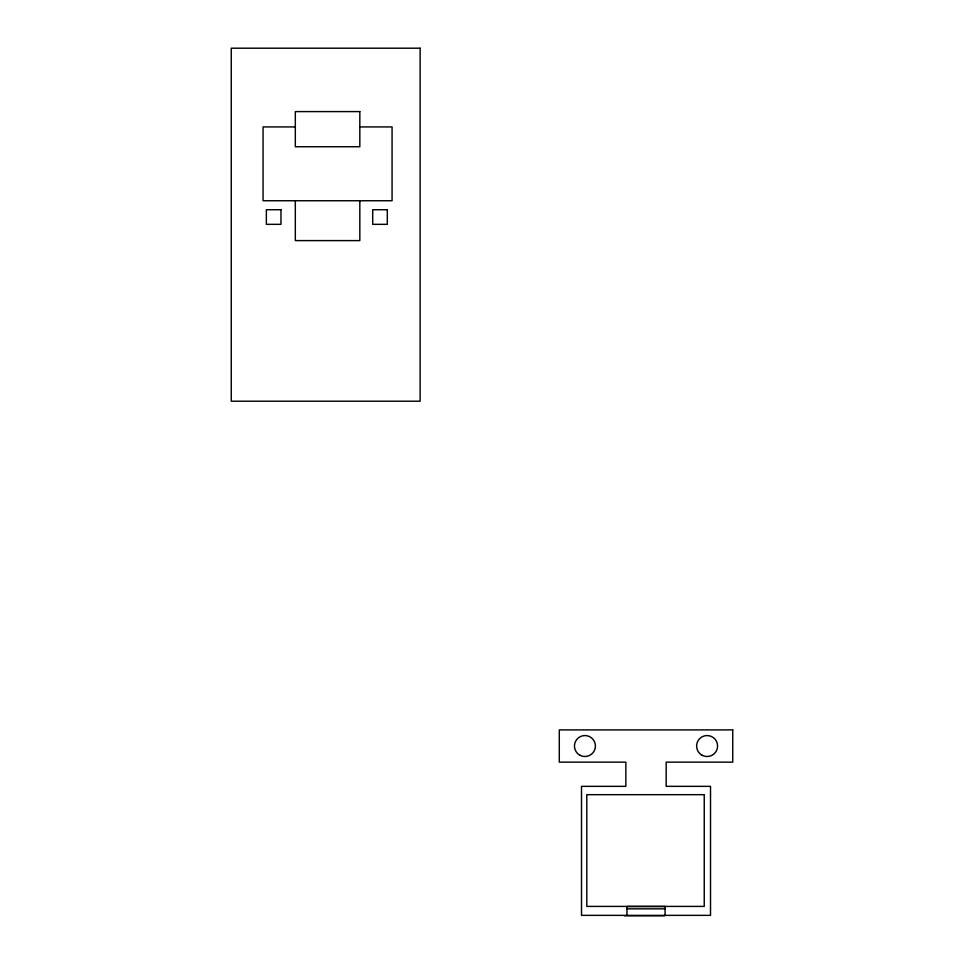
<?xml version="1.0" encoding="UTF-8"?>
<svg xmlns="http://www.w3.org/2000/svg" width="964" height="964" viewBox="0 0 964 964"><rect width="100%" height="100%" fill="white"/><g stroke="black" fill="none" stroke-linecap="round" stroke-linejoin="round"><path stroke-width="1.45" d="M295.321 126.923L263.064 126.923L263.064 200.741L392.071 200.741L392.071 126.923L359.825 126.923M626.962 908.847L665.064 908.847M624.503 915.8L664.497 915.8M665.064 915.366L665.064 906.497L626.962 906.497L626.962 915.366M359.825 200.741L359.825 240.602L295.321 240.602L295.321 200.741M420.123 48.2L231.264 48.2L231.264 401.217L420.123 401.217L420.123 48.2M359.825 111.595L295.321 111.595L295.321 146.733L359.825 146.733L359.825 111.595M280.97 209.73L266.365 209.73L266.365 224.335L280.97 224.335L280.97 209.73M387.311 209.73L372.707 209.73L372.707 224.335L387.311 224.335L387.311 209.73M732.736 729.905L559.289 729.905L559.289 762.163L625.853 762.163L625.853 786.347L581.509 786.347L581.509 915.366L710.516 915.366L710.516 786.347L666.172 786.347L666.172 762.163L732.736 762.163L732.736 729.905M704.25 794.673L586.799 794.673L586.799 906.413L704.25 906.413L704.25 794.673M579.689 755.113A10.483 10.483 0 0 0 595.415 746.04A10.483 10.483 0 0 0 579.689 736.954A10.483 10.483 0 0 0 579.689 755.113M701.852 755.113A10.483 10.483 0 0 0 717.577 746.04A10.483 10.483 0 0 0 701.852 736.954A10.483 10.483 0 0 0 701.852 755.113"/></g></svg>
